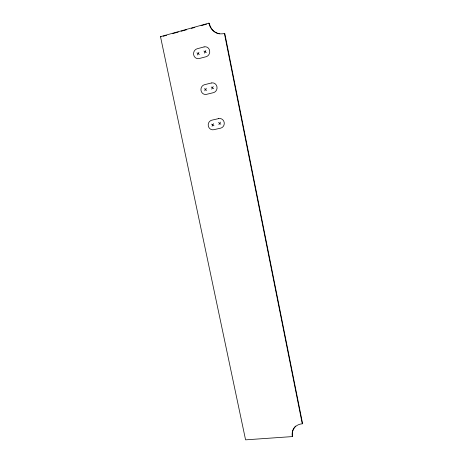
<?xml version="1.0" encoding="UTF-8"?>
<svg xmlns="http://www.w3.org/2000/svg" width="463" height="463" viewBox="0 0 463 463"><rect width="100%" height="100%" fill="white"/><g stroke="black" fill="none" stroke-linecap="round" stroke-linejoin="round"><path stroke-width="0.69" d="M302.264 423.795L302.501 423.176L224.833 33.66L224.405 33.446A14.394 13.068 -77.9 0 1 208.888 23.15L160.499 36.641L245.575 439.85L292.344 436.586A13.033 11.453 32.6 0 1 302.264 423.795L224.405 33.446M292.344 436.586L292.604 435.943A13.005 11.436 32.6 0 1 295.637 426.064M197.4 54.981L198.922 52.331M204.333 53.147L205.867 50.49M204.75 90.823L206.272 88.242M211.66 89.127L213.2 86.535M212.008 126.208L213.53 123.69M218.901 124.645L220.434 122.116M163.126 36.264L166.576 35.304M172.786 33.573L178.307 32.04M181.068 31.27L186.583 29.73M191.416 28.382L194.865 27.421M201.075 25.691L206.591 24.157M160.499 36.641L161.055 36.843M208.888 23.15L209.351 23.387A14.359 13.039 -77.9 0 0 219.375 33.874M203.894 51.011L206.301 52.626M196.966 52.851L199.356 54.46M211.232 87.021L213.628 88.641M204.322 88.722L206.701 90.343M218.478 122.562L220.857 124.2M211.585 124.136L213.952 125.768M204.096 46.908L197.157 48.765A5.035 4.601 -83.8 0 0 193.673 54.842A5.035 4.601 -83.8 0 0 199.159 58.541L206.099 56.723A5.058 4.624 -82.8 0 0 209.635 50.612A5.058 4.624 -82.8 0 0 204.096 46.908M211.441 82.981L204.519 84.7A4.954 4.589 -87.2 0 0 201.04 90.632A4.954 4.589 -87.2 0 0 206.498 94.354L213.414 92.669A4.971 4.618 -86.1 0 0 216.95 86.714A4.971 4.618 -86.1 0 0 211.441 82.981M218.692 118.592L211.794 120.183A4.873 4.572 87.8 0 0 208.309 125.965A4.873 4.572 87.8 0 0 213.744 129.715L220.637 128.158A4.89 4.601 89 0 0 224.173 122.348A4.89 4.601 89 0 0 218.692 118.592"/></g></svg>
